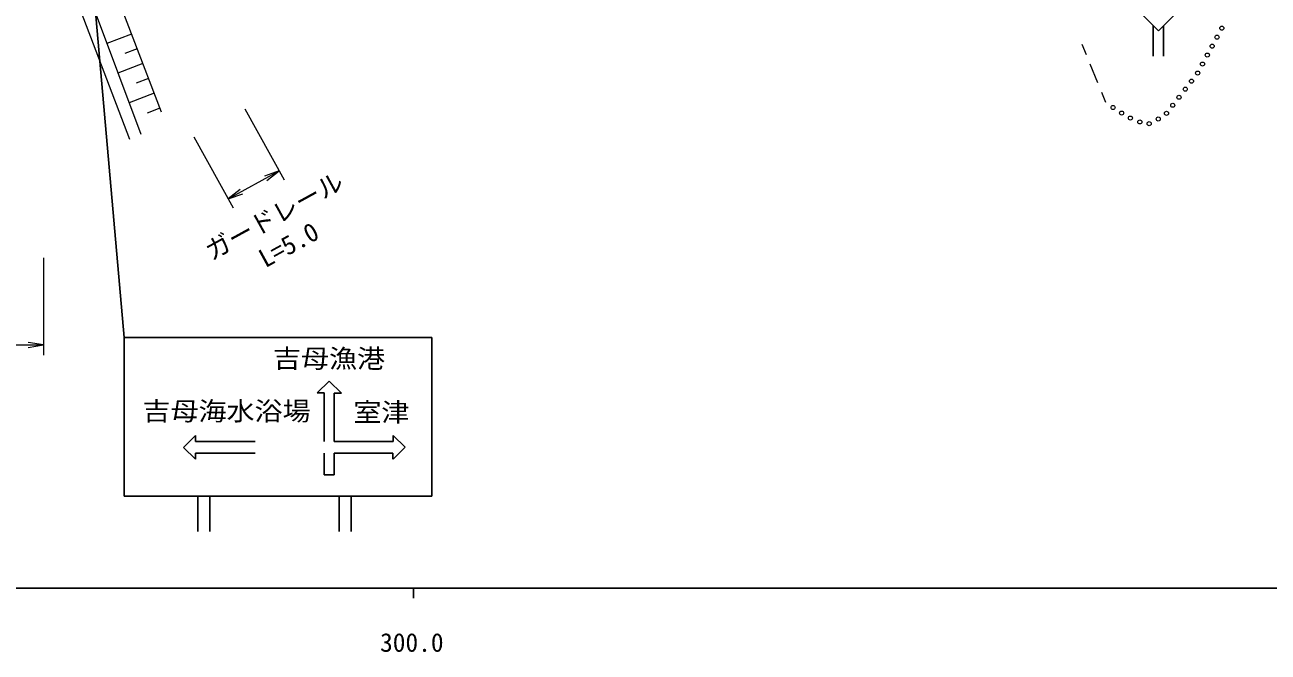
# Model space of a CAD drawing. Units: millimetres, scale not verified. Extents: x 40000 to 680000, y 20000 to 380000.
# Drawn here: x 329853 to 451916, y 198715 to 260248 of the extents above; entities that cross this region are included whole.
import ezdxf
from ezdxf.enums import TextEntityAlignment as Align

# ---------------------------------------------------------------- set-up
doc = ezdxf.new("R2010")
doc.units = ezdxf.units.MM
doc.header["$LTSCALE"] = 1000
for name, color, linetype, lineweight in [('M-STR-HTXT', 7, 'Continuous', 13), ('M-STR-STRC', 7, 'Continuous', 25), ('M-TTL-BAND', 7, 'Continuous', 25), ('M-WORK', 1, 'Continuous', 13)]:
    doc.layers.add(name, color=color, linetype=linetype, lineweight=lineweight)
doc.styles.add('ＭＳ ゴシック', font='')
doc.styles.get('ＭＳ ゴシック').set_extended_font_data('MS Gothic')

# ---------------------------------------------------------------- blocks, each defined once
blk = doc.blocks.new('open_arrow')
at = {"color": 0, "linetype": 'Continuous', "lineweight": -2}
blk.add_lwpolyline([(7.5, 1.25), (0, 0), (7.5, -1.25)], dxfattribs=at)

msp = doc.modelspace()

# ---------------------------------------------------------------- linework, layer by layer
at = {"layer": 'M-STR-HTXT'}
for p, q in [((351463, 252016), (355296, 245044)), ((346456, 249264), (350289, 242291)), ((349807, 243168), (354814, 245920)), ((331668, 237400), (331668, 227851)), ((311009, 228851), (331668, 228851))]:
    msp.add_line(p, q, dxfattribs=at)
at = {"layer": 'M-STR-STRC'}
for p, q in [((335808, 272640), (339611, 229572)), ((440639, 260170), (440639, 257170)), ((441639, 257170), (441639, 260170)), ((339611, 214014), (339611, 229572)), ((369797, 229572), (339611, 229572)), ((369797, 214014), (369797, 229572)), ((359734, 225312), (358564, 224142)), ((360937, 224110), (359734, 225312)), ((358564, 224142), (359225, 224142)), ((359225, 219392), (359225, 224142)), ((360227, 224110), (360220, 219392)), ((360227, 224110), (360937, 224110)), ((345434, 218799), (346604, 219969)), ((346604, 219969), (346604, 219392)), ((366012, 219977), (366012, 219392)), ((367182, 218807), (366012, 219977)), ((346604, 217629), (345434, 218799)), ((352473, 219392), (346604, 219392)), ((360220, 219392), (366012, 219392)), ((366012, 217637), (367182, 218807)), ((352473, 218222), (346604, 218222)), ((346604, 218222), (346604, 217629)), ((359227, 218222), (359225, 216111)), ((360219, 218222), (360217, 216111)), ((365979, 218222), (360219, 218222)), ((365979, 218222), (365979, 217637)), ((360217, 216111), (359225, 216111)), ((369797, 214014), (339611, 214014)), ((346845, 210533), (346845, 214014)), ((348015, 214014), (348015, 210533)), ((360711, 210533), (360711, 214014)), ((361881, 210533), (361881, 214014))]:
    msp.add_line(p, q, dxfattribs=at)
msp.add_lwpolyline([(441139, 259670), (447503, 266034), (441139, 272398), (434775, 266034)], close=True, dxfattribs=at)
at = {"layer": 'M-TTL-BAND'}
for p, q in [((40000, 205000), (579000, 205000)), ((368000, 205000), (368000, 204000))]:
    msp.add_line(p, q, dxfattribs=at)
at = {"layer": 'M-WORK'}
for p, q in [((332258, 269725), (340134, 249048)), ((340319, 259346), (337905, 258425)), ((340872, 257898), (339665, 257437)), ((433634, 258357), (434040, 257359)), ((341425, 256450), (338996, 255523)), ((434417, 256433), (435172, 254581)), ((341981, 254993), (340767, 254529)), ((342537, 253536), (340094, 252603)), ((435549, 253655), (435956, 252658)), ((343097, 252070), (341875, 251604))]:
    msp.add_line(p, q, dxfattribs=at)
for points in [[(358324, 288446), (359017, 288099), (359645, 287421), (360237, 286785), (360690, 285206), (360487, 283142), (350136, 276293), (340566, 270078), (337681, 266255), (343228, 251725)], [(333229, 272083), (333191, 271371), (336652, 261759), (341253, 249519)]]:
    msp.add_lwpolyline(points, dxfattribs=at)
for centre in [(447369, 259925), (446894, 259045), (446420, 258164), (445471, 256404), (445945, 257284), (444997, 255523), (443778, 253939), (444392, 254728), (443163, 253150), (436689, 252142), (437527, 251596), (441935, 251572), (442549, 252361), (438396, 251109), (439321, 250730), (440238, 250559), (441127, 251016)]:
    msp.add_circle(centre, 200, dxfattribs=at)

# ---------------------------------------------------------------- block references
at = {"layer": 'M-STR-HTXT', "xscale": 200, "yscale": 200}
for p, rotation in [((354814, 245920), 208.8), ((349807, 243168), 28.8), ((331668, 228851), 180)]:
    msp.add_blockref('open_arrow', p, dxfattribs=dict(at, rotation=rotation))

# ---------------------------------------------------------------- texts
at = {"layer": 'M-STR-HTXT', "style": 'ＭＳ ゴシック'}
msp.add_text('ガードレール', height=1833, rotation=28.797, dxfattribs=at).set_placement((354318, 241504), align=Align.MIDDLE_CENTER)
msp.add_text('L=5.0', height=1833, rotation=28.797, dxfattribs=at).set_placement((356455, 237388), align=Align.BOTTOM_CENTER)
at = {"layer": 'M-STR-STRC', "style": 'ＭＳ ゴシック', "width": 1.1}
msp.add_text('吉母漁港', height=1833, dxfattribs=at).set_placement((359717, 227518), align=Align.MIDDLE_CENTER)
for s, p in [('吉母海水浴場', (341405, 220890)), ('室津', (362107, 220784))]:
    msp.add_text(s, height=1833, dxfattribs=at).set_placement(p, align=Align.BOTTOM_LEFT)
at = {"layer": 'M-TTL-BAND', "style": 'ＭＳ ゴシック'}
msp.add_text('300.0', height=1833, dxfattribs=at).set_placement((367844, 198195), align=Align.BOTTOM_CENTER)

doc.saveas('drawing.dxf')
